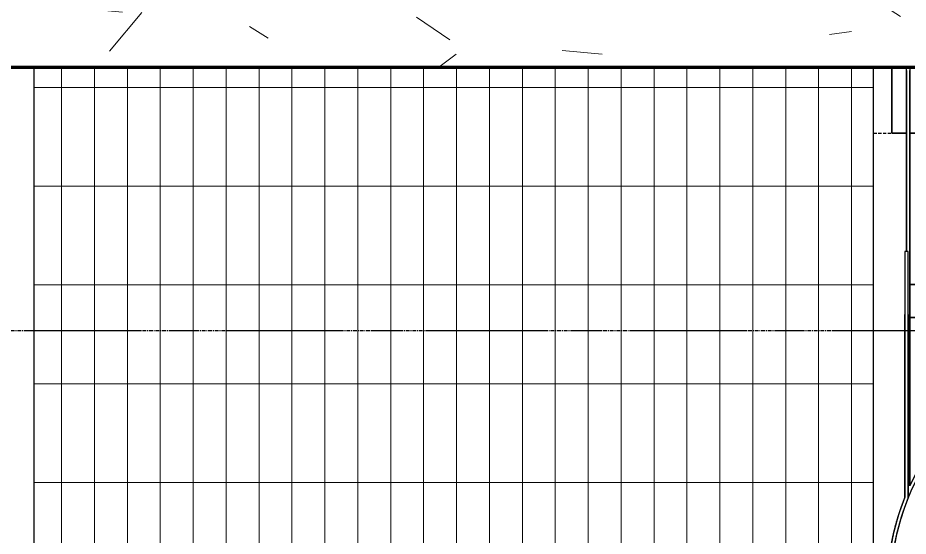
# Model space of a CAD drawing. Header units: millimetres. Extents: x -4391136 to -1798569, y -886572 to -291056.
# Drawn here: x -2556304 to -2554951, y -388823 to -388036 of the extents above; entities that cross this region are included whole.
import ezdxf
from ezdxf.enums import TextEntityAlignment as Align

# ---------------------------------------------------------------- set-up
doc = ezdxf.new("R2010")
doc.units = ezdxf.units.MM
for name, pattern in [('CENTER', [50.800000000000004, 31.75, -6.35, 6.35, -6.35]), ('TA_GL_000.70000', [1.925, 0.7, -0.175, 0.175, -0.175, 0.7]), ('Xref-C-1-PP17-AR-2214-01-B$0$DPA_Grid _ Level 100', [10, 5.5, -1.6, 1.3, -1.6]), ('Xref-C-1-PP17-AR-2214-01-B$0$Hidden', [7.143800000000001, 4.7625, -2.3813])]:
    doc.linetypes.add(name, pattern=pattern)
doc.layers.add('000 - 0_HIDE_OBJ_FRAMING_DEF_DIMS', color=7, linetype='Continuous', plot=False)
for name, color, linetype in [('000 - 0_SYM_DWG_GRID-BUBBLE_MAIN_COLOR_1', 7, 'Continuous'), ('000 - 0_SYM_DWG_GRIDLINE_MAIN_COLOR_251', 7, 'Continuous'), ('000 - GRID', 7, 'CENTER'), ('_PP-Dim', 7, 'Continuous'), ('Xref-C-1-PP17-AR-2214-01-B$0$A-DETL-MBND', 7, 'Xref-C-1-PP17-AR-2214-01-B$0$Hidden'), ('Xref-C-1-PP17-AR-2214-01-B$0$A-FLOR-E', 7, 'Continuous'), ('Xref-C-1-PP17-AR-2214-01-B$0$A-FLOR-PATT', 7, 'Continuous'), ('Xref-C-1-PP17-AR-2214-01-B$0$A-GENM', 7, 'Continuous'), ('Xref-C-1-PP17-AR-2214-01-B$0$A-Wall', 7, 'Continuous'), ('Xref-C-1-PP17-AR-2214-01-B$0$A-WALL-PATT', 7, 'Continuous'), ('Xref-C-1-PP17-AR-2214-01-B$0$S-BEAM', 7, 'Continuous'), ('Xref-C-1-PP17-AR-2214-01-B$0$WALL-E', 7, 'Continuous')]:
    doc.layers.add(name, color=color, linetype=linetype)
doc.styles.add('Arial', font='arial.ttf', dxfattribs={"height": 1500})
doc.styles.add('TA', font='', dxfattribs={"height": 4.5})
doc.styles.get('TA').set_extended_font_data('Cordia New')

# ---------------------------------------------------------------- blocks, each defined once
blk = doc.blocks.new('*U1278')
at = {"layer": '000 - 0_SYM_DWG_GRIDLINE_MAIN_COLOR_251', "color": 7, "linetype": 'ByBlock', "ltscale": 5}
blk.add_line((29.9999999999998, 0), (-560.4999999999969, 6.311186212045594e-14), dxfattribs=at)
at = {"color": 7, "style": 'TA', "flags": 1}
blk.add_attdef('LOCATION', (5.999999999999999, -6.000000000000001), '', height=4.5, rotation=270, dxfattribs=at)
at = {"layer": '000 - 0_SYM_DWG_GRID-BUBBLE_MAIN_COLOR_1', "color": 7, "style": 'Arial'}
blk.add_attdef('GRID-HEAD', text='', height=4.000000000000001, rotation=179.999999999987, dxfattribs=at).set_placement((73.74999998541176, 0), align=Align.MIDDLE_CENTER)
blk = doc.blocks.new('W-1-PP17-ENT2_REV00_20260526-152343_LOPF_MAIN_DIMS')
at = {"layer": '000 - GRID', "color": 7, "linetype": 'TA_GL_000.70000', "xscale": 50.00000000000036, "yscale": 50.00000000000036, "zscale": 50.00000000000036, "rotation": 180}
blk.add_blockref('*U1278', (-26525, -5300.000000001804), dxfattribs=at)
blk = doc.blocks.new('Xref-C-1-PP17-AR-2214-01-B$0$DPA_GM-Cage Ladder_No RC stand - H8700-19601082-ENTRANCE 2 - LOWER ROOF FLOOR PLAN01-flat-1')
at = {"layer": 'Xref-C-1-PP17-AR-2214-01-B$0$A-GENM', "color": 7}
for p, q in [((120, 247.5), (25.00000000046566, 247.5)), ((25.00000000046566, 247.5), (125, 247.5)), ((125, 247.5), (120, 247.5)), ((125, 225), (125, 247.5)), ((125, 247.5), (125, 225)), ((784.5333333332092, 253.3412686392548), (784.6502918563783, 252.0936116109951)), ((784.6502918563783, 252.0936116109951), (784.5333333332092, 253.3412686392548)), ((24.71869435440749, 225), (80, 225)), ((80, 220), (24.71869435440749, 220)), ((80, 225), (30, 225)), ((30, 220), (80, 220)), ((80, 225), (305, 225)), ((305, 225), (80, 225)), ((80, 220), (305, 220)), ((305, 220), (80, 220)), ((125, 197.5), (125, 220)), ((125, 220), (125, 197.5)), ((678.0713207274675, 227.5), (305, 227.5)), ((305, 227.5), (305, 222.5)), ((400.3939201417379, 227.5), (305, 227.5)), ((305, 222.5), (679.0434464099817, 222.5)), ((305, 222.5), (333.416984627489, 222.5)), ((305, 220), (355, 220)), ((405, 220), (305, 220)), ((341.907054296229, 222.5), (359.7362111830153, 222.5)), ((355, 220), (355, 100)), ((355, 100), (355, 220)), ((355, 220), (355, 100)), ((355, 100), (355, 220)), ((355, 220), (355, 100)), ((355, 100), (355, 220)), ((355, 220), (355, 100)), ((355, 100), (355, 220)), ((355, 220), (660.7046767794527, 220)), ((355, 220), (405, 220)), ((355, 220), (355, 100)), ((355, 95), (355, 220)), ((367.918632987421, 222.5), (382.0068731918, 222.5)), ((387.6209181449376, 222.5), (399.1751731927507, 222.5)), ((400.3939201417379, 227.5), (678.0713207274675, 227.5)), ((679.0434464099817, 222.5), (400.3939201417379, 222.5)), ((405, 100), (405, 222.5)), ((404.9999999967404, 219.9999999994179), (404.9999999967404, 222.4999999994179)), ((405, 100), (405, 222.5)), ((405, 100), (405, 220)), ((405, 220), (405, 100)), ((405, 220), (660.7046767794527, 220)), ((660.7046767794527, 220), (405, 220)), ((405, 100), (405, 220)), ((405, 220), (405, 100)), ((405, 220), (660.7046767794527, 220)), ((660.7046767794527, 220), (405, 220)), ((405, 100), (405, 220)), ((405, 220), (405, 100)), ((405, 220), (660.7046767794527, 220)), ((660.7046767794527, 220), (405, 220)), ((405, 220), (405, 100)), ((660.7046767794527, 220), (405, 220)), ((405, 220), (405, 95)), ((125, 197.5), (25.00000000046566, 197.5)), ((25.00000000046566, 197.5), (120, 197.5)), ((120, 197.5), (125, 197.5)), ((130, 147.5), (125, 147.5)), ((125, 147.5), (130, 147.5)), ((125, 95), (125, 147.5)), ((125, 95), (125, 147.5)), ((130, 147.5), (125, 147.5)), ((125, 147.5), (130, 147.5)), ((125, 95), (125, 147.5)), ((125, 95), (125, 147.5)), ((130, 147.5), (130, 100)), ((130, 100), (130, 147.5)), ((130, 147.5), (130, 100)), ((130, 100), (130, 147.5)), ((125, -345), (125, 95)), ((280, 95), (125, 95)), ((125, 95), (355, 95)), ((355, 95), (125, 95)), ((125, 95), (355, 95)), ((355, 95), (125, 95)), ((125, -345), (125, 95)), ((125, 95), (300, 95)), ((300, 95), (125, 95)), ((125, 95), (125, -345)), ((130, 100), (355, 100)), ((355, 100), (130, 100)), ((130, 100), (355, 100)), ((355, 100), (130, 100)), ((280, -345), (280, 95)), ((300, 95), (300, -345)), ((300, -345), (300, 95)), ((355, 100), (355, 95)), ((355, 100), (355, 95)), ((355, 95), (355, 100)), ((355, 100), (355, 95)), ((355, 95), (355, 100)), ((355, 95), (355, 100)), ((355, 100), (355, 95)), ((355, 95), (405, 95)), ((405, 95), (355, 95)), ((405, 95), (355, 95)), ((355, 95), (405, 95)), ((362.4999999967404, 94.99999999941792), (362.4999999967404, -345.0000000005821)), ((362.4999999967404, 94.99999999941792), (362.4999999967404, -345.0000000005821)), ((362.4999999967404, 94.99999999941792), (362.4999999967404, -345.0000000005821)), ((362.4999999967404, 94.99999999941792), (362.4999999967404, -345.0000000005821)), ((362.4999999967404, 94.99999999941792), (362.4999999967404, -345.0000000005821)), ((362.4999999967404, 94.99999999941792), (362.4999999967404, -345.0000000005821)), ((362.4999999967404, 94.99999999941792), (362.4999999967404, -345.0000000005821)), ((362.4999999967404, 94.99999999941792), (362.4999999967404, -345.0000000005821)), ((362.4999999967404, 94.99999999941792), (362.4999999967404, -345.0000000005821)), ((362.4999999967404, 94.99999999941792), (362.4999999967404, -345.0000000005821)), ((362.4999999967404, 94.99999999941792), (362.4999999967404, -345.0000000005821)), ((362.4999999967404, 94.99999999941792), (362.4999999967404, -345.0000000005821)), ((362.4999999967404, 94.99999999941792), (362.4999999967404, -345.0000000005821)), ((362.4999999967404, 94.99999999941792), (362.4999999967404, -345.0000000005821)), ((362.4999999967404, 94.99999999941792), (362.4999999967404, -345.0000000005821)), ((362.4999999967404, 94.99999999941792), (362.4999999967404, -345.0000000005821)), ((362.4999999967404, 94.99999999941792), (362.4999999967404, -345.0000000005821)), ((362.4999999967404, 94.99999999941792), (362.4999999967404, -345.0000000005821)), ((362.4999999967404, 94.99999999941792), (362.4999999967404, -345.0000000005821)), ((362.4999999967404, 94.99999999941792), (362.4999999967404, -345.0000000005821)), ((362.4999999967404, 94.99999999941792), (362.4999999967404, -345.0000000005821)), ((362.4999999967404, 94.99999999941792), (362.4999999967404, -345.0000000005821)), ((362.4999999967404, 94.99999999941792), (362.4999999967404, -345.0000000005821)), ((362.4999999967404, 94.99999999941792), (362.4999999967404, -345.0000000005821)), ((362.4999999967404, 94.99999999941792), (362.4999999967404, -345.0000000005821)), ((362.4999999967404, 94.99999999941792), (362.4999999967404, -345.0000000005821)), ((362.4999999967404, 94.99999999941792), (362.4999999967404, -345.0000000005821)), ((362.4999999967404, 94.99999999941792), (362.4999999967404, -345.0000000005821)), ((362.4999999967404, 94.99999999941792), (362.4999999967404, -345.0000000005821)), ((363.0962980398908, 95), (396.6348173194565, 95)), ((396.6348173194565, 95), (363.0962980398908, 95)), ((363.0962980398908, 95), (396.6348173194565, 95)), ((396.6348173194565, 95), (363.0962980398908, 95)), ((363.0962980398908, 95), (396.6348173194565, 95)), ((396.6348173194565, 95), (363.0962980398908, 95)), ((363.0962980398908, 95), (396.6348173194565, 95)), ((396.6348173194565, 95), (363.0962980398908, 95)), ((363.0962980398908, 95), (396.6348173194565, 95)), ((396.6348173194565, 95), (363.0962980398908, 95)), ((363.0962980398908, 95), (396.6348173194565, 95)), ((396.6348173194565, 95), (363.0962980398908, 95)), ((363.0962980398908, 95), (396.6348173194565, 95)), ((396.6348173194565, 95), (363.0962980398908, 95)), ((363.0962980398908, 95), (396.6348173194565, 95)), ((396.6348173194565, 95), (363.0962980398908, 95)), ((363.0962980398908, 95), (396.6348173194565, 95)), ((396.6348173194565, 95), (363.0962980398908, 95)), ((363.0962980398908, 95), (396.6348173194565, 95)), ((396.6348173194565, 95), (363.0962980398908, 95)), ((363.0962980398908, 95), (396.6348173194565, 95)), ((396.6348173194565, 95), (363.0962980398908, 95)), ((363.0962980398908, 95), (396.6348173194565, 95)), ((396.6348173194565, 95), (363.0962980398908, 95)), ((363.0962980398908, 95), (396.6348173194565, 95)), ((396.6348173194565, 95), (363.0962980398908, 95)), ((363.0962980398908, 95), (396.6348173194565, 95)), ((396.6348173194565, 95), (363.0962980398908, 95)), ((363.0962980398908, 95), (396.6348173194565, 95)), ((396.6348173194565, 95), (363.0962980398908, 95)), ((363.0962980398908, 95), (396.6348173194565, 95)), ((396.6348173194565, 95), (363.0962980398908, 95)), ((363.0962980398908, 95), (396.6348173194565, 95)), ((396.6348173194565, 95), (363.0962980398908, 95)), ((363.0962980398908, 95), (396.6348173194565, 95)), ((396.6348173194565, 95), (363.0962980398908, 95)), ((363.0962980398908, 95), (396.6348173194565, 95)), ((396.6348173194565, 95), (363.0962980398908, 95)), ((363.0962980398908, 95), (396.6348173194565, 95)), ((396.6348173194565, 95), (363.0962980398908, 95)), ((363.0962980398908, 95), (396.6348173194565, 95)), ((396.6348173194565, 95), (363.0962980398908, 95)), ((363.0962980398908, 95), (396.6348173194565, 95)), ((396.6348173194565, 95), (363.0962980398908, 95)), ((363.0962980398908, 95), (396.6348173194565, 95)), ((396.6348173194565, 95), (363.0962980398908, 95)), ((363.0962980398908, 95), (396.6348173194565, 95)), ((396.6348173194565, 95), (363.0962980398908, 95)), ((363.0962980398908, 95), (396.6348173194565, 95)), ((396.6348173194565, 95), (363.0962980398908, 95)), ((363.0962980398908, 95), (396.6348173194565, 95)), ((396.6348173194565, 95), (363.0962980398908, 95)), ((363.0962980398908, 95), (396.6348173194565, 95)), ((396.6348173194565, 95), (363.0962980398908, 95)), ((363.0962980398908, 95), (396.6348173194565, 95)), ((396.6348173194565, 95), (363.0962980398908, 95)), ((363.0962980398908, 95), (396.6348173194565, 95)), ((396.6348173194565, 95), (363.0962980398908, 95)), ((397.4999999967404, -345.0000000005821), (397.4999999967404, 94.99999999941792)), ((397.4999999967404, -345.0000000005821), (397.4999999967404, 94.99999999941792)), ((397.4999999967404, -345.0000000005821), (397.4999999967404, 94.99999999941792)), ((397.4999999967404, -345.0000000005821), (397.4999999967404, 94.99999999941792)), ((397.4999999967404, -345.0000000005821), (397.4999999967404, 94.99999999941792)), ((397.4999999967404, -345.0000000005821), (397.4999999967404, 94.99999999941792)), ((397.4999999967404, -345.0000000005821), (397.4999999967404, 94.99999999941792)), ((397.4999999967404, -345.0000000005821), (397.4999999967404, 94.99999999941792)), ((397.4999999967404, -345.0000000005821), (397.4999999967404, 94.99999999941792)), ((397.4999999967404, -345.0000000005821), (397.4999999967404, 94.99999999941792)), ((397.4999999967404, -345.0000000005821), (397.4999999967404, 94.99999999941792)), ((397.4999999967404, -345.0000000005821), (397.4999999967404, 94.99999999941792)), ((397.4999999967404, -345.0000000005821), (397.4999999967404, 94.99999999941792)), ((397.4999999967404, -345.0000000005821), (397.4999999967404, 94.99999999941792)), ((397.4999999967404, -345.0000000005821), (397.4999999967404, 94.99999999941792)), ((397.4999999967404, -345.0000000005821), (397.4999999967404, 94.99999999941792)), ((397.4999999967404, -345.0000000005821), (397.4999999967404, 94.99999999941792)), ((397.4999999967404, -345.0000000005821), (397.4999999967404, 94.99999999941792)), ((397.4999999967404, -345.0000000005821), (397.4999999967404, 94.99999999941792)), ((397.4999999967404, -345.0000000005821), (397.4999999967404, 94.99999999941792)), ((397.4999999967404, -345.0000000005821), (397.4999999967404, 94.99999999941792)), ((397.4999999967404, -345.0000000005821), (397.4999999967404, 94.99999999941792)), ((397.4999999967404, -345.0000000005821), (397.4999999967404, 94.99999999941792)), ((397.4999999967404, -345.0000000005821), (397.4999999967404, 94.99999999941792)), ((397.4999999967404, -345.0000000005821), (397.4999999967404, 94.99999999941792)), ((397.4999999967404, -345.0000000005821), (397.4999999967404, 94.99999999941792)), ((397.4999999967404, -345.0000000005821), (397.4999999967404, 94.99999999941792)), ((397.4999999967404, -345.0000000005821), (397.4999999967404, 94.99999999941792)), ((397.4999999967404, -345.0000000005821), (397.4999999967404, 94.99999999941792)), ((517.5103307547979, 105), (405, 105)), ((405, 105), (517.5103307547979, 105)), ((517.5103307547979, 105), (405, 105)), ((405, 105), (517.5103307547979, 105)), ((517.5103307547979, 105), (405, 105)), ((405, 105), (517.5103307547979, 105)), ((517.5103307547979, 105), (405, 105)), ((405, 105), (517.5103307547979, 105)), ((405, 104.4464200589573), (405, 100)), ((405, 100), (405, 104.4464200589573)), ((405, 104.4464200589573), (405, 100)), ((405, 100), (405, 104.4464200589573)), ((405, 104.4464200589573), (405, 100)), ((405, 100), (405, 104.4464200589573)), ((405, 104.4464200589573), (405, 100)), ((405, 100), (405, 104.4464200589573)), ((405, 100), (520, 100)), ((520, 100), (405, 100)), ((405, 100), (520, 100)), ((520, 100), (405, 100)), ((405, 100), (520, 100)), ((520, 100), (405, 100)), ((405, 100), (520, 100)), ((520, 100), (405, 100)), ((405, 95), (405, 100)), ((405, 100), (405, 95)), ((405, 95), (405, 100)), ((1198.34126863908, -89.53333333332557), (1196.854708458297, -89.67268724145833)), ((1196.854708458297, -89.67268724145833), (1198.34126863908, -89.53333333332557)), ((1196.854708458297, -160.3273127584253), (1198.34126863908, -160.4666666666162)), ((1198.34126863908, -160.4666666666162), (1196.854708458297, -160.3273127584253)), ((280, -345), (125, -345)), ((355, -345), (125, -345)), ((125, -397.5), (125, -345)), ((125, -345), (355, -345)), ((125, -397.5), (125, -345)), ((355, -345), (125, -345)), ((125, -397.5), (125, -345)), ((125, -345), (355, -345)), ((125, -397.5), (125, -345)), ((300, -345), (125, -345)), ((125, -345), (300, -345)), ((355, -350), (130, -350)), ((130, -350), (130, -397.5)), ((130, -350), (355, -350)), ((130, -397.5), (130, -350)), ((355, -350), (130, -350)), ((130, -350), (130, -397.5)), ((130, -350), (355, -350)), ((130, -397.5), (130, -350)), ((405, -345), (355, -345)), ((355, -470), (355, -345)), ((355, -345), (355, -350)), ((355, -345), (405, -345)), ((355, -350), (355, -345)), ((355, -345), (355, -350)), ((355, -350), (355, -345)), ((355, -345), (355, -350)), ((355, -350), (355, -345)), ((355, -345), (405, -345)), ((405, -345), (355, -345)), ((355, -345), (355, -350)), ((355, -350), (355, -470)), ((355, -470), (355, -350)), ((355, -350), (355, -470)), ((355, -470), (355, -350)), ((355, -350), (355, -470)), ((355, -470), (355, -350)), ((355, -350), (355, -470)), ((355, -470), (355, -350)), ((355, -350), (355, -470)), ((363.0962980398908, -345), (367.1334999296814, -345)), ((367.1334999296814, -345), (363.0962980398908, -345)), ((363.0962980398908, -345), (367.1334999296814, -345)), ((367.1334999296814, -345), (363.0962980398908, -345)), ((363.0962980398908, -345), (367.1334999296814, -345)), ((367.1334999296814, -345), (363.0962980398908, -345)), ((363.0962980398908, -345), (367.1334999296814, -345)), ((367.1334999296814, -345), (363.0962980398908, -345)), ((363.0962980398908, -345), (367.1334999296814, -345)), ((367.1334999296814, -345), (363.0962980398908, -345)), ((363.0962980398908, -345), (367.1334999296814, -345)), ((367.1334999296814, -345), (363.0962980398908, -345)), ((363.0962980398908, -345), (367.1334999296814, -345)), ((367.1334999296814, -345), (363.0962980398908, -345)), ((363.0962980398908, -345), (367.1334999296814, -345)), ((367.1334999296814, -345), (363.0962980398908, -345)), ((363.0962980398908, -345), (367.1334999296814, -345)), ((367.1334999296814, -345), (363.0962980398908, -345)), ((363.0962980398908, -345), (367.1334999296814, -345)), ((367.1334999296814, -345), (363.0962980398908, -345)), ((363.0962980398908, -345), (367.1334999296814, -345)), ((367.1334999296814, -345), (363.0962980398908, -345)), ((363.0962980398908, -345), (367.1334999296814, -345)), ((367.1334999296814, -345), (363.0962980398908, -345)), ((363.0962980398908, -345), (367.1334999296814, -345)), ((367.1334999296814, -345), (363.0962980398908, -345)), ((363.0962980398908, -345), (367.1334999296814, -345)), ((367.1334999296814, -345), (363.0962980398908, -345)), ((363.0962980398908, -345), (367.1334999296814, -345)), ((367.1334999296814, -345), (363.0962980398908, -345)), ((363.0962980398908, -345), (367.1334999296814, -345)), ((367.1334999296814, -345), (363.0962980398908, -345)), ((363.0962980398908, -345), (367.1334999296814, -345)), ((367.1334999296814, -345), (363.0962980398908, -345)), ((363.0962980398908, -345), (367.1334999296814, -345)), ((367.1334999296814, -345), (363.0962980398908, -345)), ((363.0962980398908, -345), (367.1334999296814, -345)), ((367.1334999296814, -345), (363.0962980398908, -345)), ((363.0962980398908, -345), (367.1334999296814, -345)), ((367.1334999296814, -345), (363.0962980398908, -345)), ((363.0962980398908, -345), (367.1334999296814, -345)), ((367.1334999296814, -345), (363.0962980398908, -345)), ((363.0962980398908, -345), (367.1334999296814, -345)), ((367.1334999296814, -345), (363.0962980398908, -345)), ((363.0962980398908, -345), (367.1334999296814, -345)), ((367.1334999296814, -345), (363.0962980398908, -345)), ((363.0962980398908, -345), (367.1334999296814, -345)), ((367.1334999296814, -345), (363.0962980398908, -345)), ((363.0962980398908, -345), (367.1334999296814, -345)), ((367.1334999296814, -345), (363.0962980398908, -345)), ((363.0962980398908, -345), (367.1334999296814, -345)), ((367.1334999296814, -345), (363.0962980398908, -345)), ((363.0962980398908, -345), (367.1334999296814, -345)), ((367.1334999296814, -345), (363.0962980398908, -345)), ((363.0962980398908, -345), (367.1334999296814, -345)), ((367.1334999296814, -345), (363.0962980398908, -345)), ((363.0962980398908, -345), (367.1334999296814, -345)), ((367.1334999296814, -345), (363.0962980398908, -345)), ((367.6256313291378, -345), (396.6348173194565, -345)), ((396.6348173194565, -345), (367.6256313291378, -345)), ((367.6256313291378, -345), (396.6348173194565, -345)), ((396.6348173194565, -345), (367.6256313291378, -345)), ((367.6256313291378, -345), (396.6348173194565, -345)), ((396.6348173194565, -345), (367.6256313291378, -345)), ((367.6256313291378, -345), (396.6348173194565, -345)), ((396.6348173194565, -345), (367.6256313291378, -345)), ((367.6256313291378, -345), (396.6348173194565, -345)), ((396.6348173194565, -345), (367.6256313291378, -345)), ((367.6256313291378, -345), (396.6348173194565, -345)), ((396.6348173194565, -345), (367.6256313291378, -345)), ((367.6256313291378, -345), (396.6348173194565, -345)), ((396.6348173194565, -345), (367.6256313291378, -345)), ((367.6256313291378, -345), (396.6348173194565, -345)), ((396.6348173194565, -345), (367.6256313291378, -345)), ((367.6256313291378, -345), (396.6348173194565, -345)), ((396.6348173194565, -345), (367.6256313291378, -345)), ((367.6256313291378, -345), (396.6348173194565, -345)), ((396.6348173194565, -345), (367.6256313291378, -345)), ((367.6256313291378, -345), (396.6348173194565, -345)), ((396.6348173194565, -345), (367.6256313291378, -345)), ((367.6256313291378, -345), (396.6348173194565, -345)), ((396.6348173194565, -345), (367.6256313291378, -345)), ((367.6256313291378, -345), (396.6348173194565, -345)), ((396.6348173194565, -345), (367.6256313291378, -345)), ((367.6256313291378, -345), (396.6348173194565, -345)), ((396.6348173194565, -345), (367.6256313291378, -345)), ((367.6256313291378, -345), (396.6348173194565, -345)), ((396.6348173194565, -345), (367.6256313291378, -345)), ((367.6256313291378, -345), (396.6348173194565, -345)), ((396.6348173194565, -345), (367.6256313291378, -345)), ((367.6256313291378, -345), (396.6348173194565, -345)), ((396.6348173194565, -345), (367.6256313291378, -345)), ((367.6256313291378, -345), (396.6348173194565, -345)), ((396.6348173194565, -345), (367.6256313291378, -345)), ((367.6256313291378, -345), (396.6348173194565, -345)), ((396.6348173194565, -345), (367.6256313291378, -345)), ((367.6256313291378, -345), (396.6348173194565, -345)), ((396.6348173194565, -345), (367.6256313291378, -345)), ((367.6256313291378, -345), (396.6348173194565, -345)), ((396.6348173194565, -345), (367.6256313291378, -345)), ((367.6256313291378, -345), (396.6348173194565, -345)), ((396.6348173194565, -345), (367.6256313291378, -345)), ((367.6256313291378, -345), (396.6348173194565, -345)), ((396.6348173194565, -345), (367.6256313291378, -345)), ((367.6256313291378, -345), (396.6348173194565, -345)), ((396.6348173194565, -345), (367.6256313291378, -345)), ((367.6256313291378, -345), (396.6348173194565, -345)), ((396.6348173194565, -345), (367.6256313291378, -345)), ((367.6256313291378, -345), (396.6348173194565, -345)), ((396.6348173194565, -345), (367.6256313291378, -345)), ((367.6256313291378, -345), (396.6348173194565, -345)), ((396.6348173194565, -345), (367.6256313291378, -345)), ((367.6256313291378, -345), (396.6348173194565, -345)), ((396.6348173194565, -345), (367.6256313291378, -345)), ((367.6256313291378, -345), (396.6348173194565, -345)), ((396.6348173194565, -345), (367.6256313291378, -345)), ((405, -345), (405, -470)), ((405, -350), (405, -345)), ((405, -345), (405, -350)), ((405, -350), (405, -345)), ((405, -470), (405, -350)), ((405, -350), (405, -470)), ((520, -350), (405, -350)), ((405, -350), (405, -354.1689009916154)), ((405, -354.1689009916154), (405, -350)), ((405, -350), (520, -350)), ((405, -470), (405, -350)), ((405, -350), (405, -470)), ((520, -350), (405, -350)), ((405, -350), (405, -354.1689009916154)), ((405, -354.1689009916154), (405, -350)), ((405, -350), (520, -350)), ((405, -470), (405, -350)), ((405, -350), (405, -470)), ((520, -350), (405, -350)), ((405, -350), (405, -354.1689009916154)), ((405, -354.1689009916154), (405, -350)), ((405, -350), (520, -350)), ((405, -472.5), (405, -350)), ((405, -350), (405, -470)), ((520, -350), (405, -350)), ((405, -350), (405, -354.1689009916154)), ((405, -354.1689009916154), (405, -350)), ((405, -350), (520, -350)), ((405, -472.5), (405, -350)), ((405, -355), (517.5103307547979, -355)), ((517.5103307547979, -355), (405, -355)), ((405, -355), (517.5103307547979, -355)), ((517.5103307547979, -355), (405, -355)), ((405, -355), (517.5103307547979, -355)), ((517.5103307547979, -355), (405, -355)), ((405, -355), (517.5103307547979, -355)), ((517.5103307547979, -355), (405, -355)), ((130, -397.5), (125, -397.5)), ((125, -397.5), (130, -397.5)), ((130, -397.5), (125, -397.5)), ((125, -397.5), (130, -397.5)), ((120, -447.5), (25.00000000046566, -447.5)), ((25.00000000046566, -447.5), (125, -447.5)), ((125, -447.5), (120, -447.5)), ((125, -470), (125, -447.5)), ((125, -447.5), (125, -470)), ((24.71869435440749, -470), (80, -470)), ((80, -470), (30, -470)), ((305, -470), (80, -470)), ((80, -470), (305, -470)), ((355, -470), (305, -470)), ((305, -470), (405, -470)), ((679.0434464099817, -472.5), (305, -472.5)), ((305, -472.5), (305, -477.5)), ((333.416984627489, -472.5), (305, -472.5)), ((359.7362111830153, -472.5), (341.907054296229, -472.5)), ((660.7046767794527, -470), (355, -470)), ((405, -470), (355, -470)), ((382.0068731918, -472.5), (367.918632987421, -472.5)), ((399.1751731927507, -472.5), (387.6209181449376, -472.5)), ((400.3939201417379, -472.5), (679.0434464099817, -472.5)), ((660.7046767794527, -470), (405, -470)), ((405, -470), (660.7046767794527, -470)), ((660.7046767794527, -470), (405, -470)), ((405, -470), (660.7046767794527, -470)), ((660.7046767794527, -470), (405, -470)), ((405, -470), (660.7046767794527, -470)), ((405, -470), (660.7046767794527, -470)), ((404.9999999967404, -472.5000000005821), (404.9999999967404, -470.0000000005821)), ((80, -475), (24.71869435440749, -475)), ((30, -475), (80, -475)), ((305, -475), (80, -475)), ((80, -475), (305, -475)), ((125, -497.5), (125, -475)), ((125, -475), (125, -497.5)), ((305, -477.5), (678.0713207274675, -477.5)), ((305, -477.5), (400.3939201417379, -477.5)), ((678.0713207274675, -477.5), (400.3939201417379, -477.5)), ((125, -497.5), (25.00000000046566, -497.5)), ((25.00000000046566, -497.5), (120, -497.5)), ((120, -497.5), (125, -497.5)), ((784.6502918563783, -502.0936116109369), (784.5333333332092, -503.3412686391966)), ((784.5333333332092, -503.3412686391966), (784.6502918563783, -502.0936116109369))]:
    blk.add_line(p, q, dxfattribs=at)
for centre, radius, start, end in [((820, -125), 380.0000000000003, 248.0685806827577, 111.9314193172423), ((820, -125), 380.0000000000003, 0.02103232404958948, 111.9314193172423), ((820, -125), 375.0000000000003, 247.9210312052437, 112.0789687947563), ((820, -125), 375.0000000000001, 0.02131305218191263, 112.0789687947563), ((820, -125), 379.9999999999999, 102.2050627559271, 107.0731241766243), ((820, -125), 380.0000000000003, 102.2050627559271, 107.0731241766243), ((820, -125), 380, 102.2050627559271, 107.0731241766243), ((820, -125), 380.0000000000003, 102.2050627559271, 107.0731241766243), ((820, -125), 379.9999999999999, 102.2050627559271, 107.0731241766243), ((820, -125), 380.0000000000003, 102.2050627559271, 107.0731241766243), ((820, -125), 379.9999999999999, 102.2050627559271, 107.0731241766243), ((820, -125), 380.0000000000003, 102.2050627559271, 107.0731241766243), ((820, -125), 375.0000000000002, 96.69158194745178, 102.0623111951524), ((820, -125), 375, 96.69158194745178, 102.0623111951524), ((820, -125), 375.0000000000003, 96.69158194745178, 102.0623111951524), ((820, -125), 375, 96.69158194745178, 102.0623111951524), ((820, -125), 375.0000000000003, 96.69158194745178, 102.0623111951524), ((820, -125), 375, 96.69158194745178, 102.0623111951524), ((820, -125), 375.0000000000003, 96.69158194745178, 102.0623111951524), ((820, -125), 375, 96.69158194745178, 102.0623111951524), ((820, -125), 380.0000000000002, 91.98451101440389, 96.8268939508944), ((820, -125), 380.0000000000002, 91.98451101440389, 96.8268939508944), ((820, -125), 380.0000000000001, 95.36016817981313, 96.8268939508944), ((820, -125), 380.0000000000002, 95.36016817981313, 96.8268939508944), ((820, -125), 380.0000000000001, 95.36016817981313, 96.8268939508944), ((820, -125), 380.0000000000002, 95.36016817981313, 96.8268939508944), ((820, -125), 379.9999999999999, 95.36016817981313, 96.8268939508944), ((820, -125), 380.0000000000002, 95.36016817981313, 96.8268939508944), ((820, -124.9999999999418), 380.0000000000001, 93.11852086635277, 95.35540060921474), ((820, -124.9999999999418), 380.0000000000002, 93.11852086635277, 95.35540060921474), ((820, -125), 380.0000000000001, 91.98451101440389, 93.12195460506179), ((820, -125), 380.0000000000001, 91.98451101440389, 93.12195460506179), ((820, -125), 380.0000000000002, 91.98451101440389, 93.12195460506179), ((820, -125), 380.0000000000001, 91.98451101440389, 93.12195460506179), ((820, -125), 380.0000000000002, 91.98451101440389, 93.12195460506179), ((820, -125), 380.0000000000002, 91.98451101440389, 93.12195460506179), ((820, -124.9999999999418), 375.0000000000001, 91.43164512156915, 92.45427247845149), ((820, -124.9999999999418), 375.0000000000001, 91.43164512156915, 92.45427247845149), ((820, -125), 375.0000000000002, 86.45364982955508, 91.85607500530926), ((820, -125), 375.0000000000002, 86.45364982955508, 91.85607500530926), ((820, -125), 375.0000000000001, 86.45364982955508, 91.42834775468145), ((820, -125), 375.0000000000001, 86.45364982955508, 91.42834775468145), ((820, -125), 375.0000000000002, 86.45364982955508, 91.42834775468145), ((820, -125), 375.0000000000002, 86.45364982955508, 91.42834775468145), ((820, -125), 375.0000000000001, 86.45364982955508, 91.42834775468145), ((820, -125), 375.0000000000001, 86.45364982955508, 91.42834775468145), ((820, -124.9999999999418), 380.0000000000001, 84.64459939078527, 91.09946993205189), ((820, -124.9999999999418), 380.0000000000001, 84.64459939078527, 91.09946993205189), ((820, -125), 380.0000000000002, 81.76396954026531, 86.57463597623178), ((820, -125), 380.0000000000001, 81.76396954026531, 86.57463597623178), ((820, -125), 380.0000000000002, 81.76396954026531, 84.64978378124182), ((820, -125), 380, 81.76396954026531, 84.64978378124182), ((820, -125), 380.0000000000002, 81.76396954026531, 84.64978378124182), ((820, -125), 380.0000000000001, 81.76396954026531, 84.64978378124182), ((820, -125), 380.0000000000002, 81.76396954026531, 84.64978378124182), ((820, -125), 380.0000000000001, 81.76396954026531, 84.64978378124182), ((820, -125), 375, 76.20729138988862, 81.6498399243073), ((820, -125), 375.0000000000002, 76.20729138988862, 81.6498399243073), ((820, -125), 375.0000000000001, 76.20729138988862, 81.6498399243073), ((820, -125), 375.0000000000002, 76.20729138988862, 81.6498399243073), ((820, -125), 375, 76.20729138988862, 81.6498399243073), ((820, -125), 375.0000000000002, 76.20729138988862, 81.6498399243073), ((820, -125), 375.0000000000001, 76.20729138988862, 81.6498399243073), ((820, -125), 375.0000000000002, 76.20729138988862, 81.6498399243073), ((820, -125), 380.0000000000003, 71.54343827964442, 76.31393949156411), ((820, -125), 380, 71.54343827964442, 76.31393949156411), ((820, -125), 380.0000000000003, 71.54343827964442, 76.31393949156411), ((820, -125), 379.9999999999999, 71.54343827964442, 76.31393949156411), ((820, -125), 380.0000000000003, 71.54343827964442, 76.31393949156411), ((820, -125), 380, 71.54343827964442, 76.31393949156411), ((820, -125), 380.0000000000003, 71.54343827964442, 76.31393949156411), ((820, -125), 379.9999999999999, 71.54343827964442, 76.31393949156411), ((820, -125), 375.0000000000004, 106.9234952935674, 143.1301023434838), ((820, -125), 374.9999999999999, 106.9234952935674, 143.1301023434838), ((820, -125), 375.0000000000004, 106.9234952935674, 143.1301023434838), ((820, -125), 374.9999999999999, 106.9234952935674, 143.1301023434838), ((820, -125), 375.0000000000004, 106.9234952935674, 143.1301023434838), ((820, -125), 374.9999999999999, 106.9234952935674, 143.1301023434838), ((820, -125), 375.0000000000004, 106.9234952935674, 143.1301023434838), ((820, -125), 374.9999999999999, 106.9234952935674, 143.1301023434838), ((820, -125), 374.9999999999999, 65.94861759170742, 71.44360598691709), ((820, -125), 375.0000000000003, 65.94861759170742, 71.44360598691709), ((820, -125), 374.9999999999998, 65.94861759170742, 71.44360598691709), ((820, -125), 375.0000000000003, 65.94861759170742, 71.44360598691709), ((820, -125), 374.9999999999998, 65.94861759170742, 71.44360598691709), ((820, -125), 375.0000000000003, 65.94861759170742, 71.44360598691709), ((820, -125), 374.9999999999999, 65.94861759170742, 71.44360598691709), ((820, -125), 375.0000000000003, 65.94861759170742, 71.44360598691709), ((820, -125), 379.9999999999998, 114.7839780623243, 142.7522190946124), ((820, -125), 380.0000000000005, 114.7839780623243, 142.7522190946124), ((820, -125), 379.9999999999998, 114.7839780623243, 142.7522190946124), ((820, -125), 380.0000000000005, 114.7839780623243, 142.7522190946124), ((820, -125), 379.9999999999998, 114.7839780623243, 142.7522190946124), ((820, -125), 380.0000000000005, 114.7839780623243, 142.7522190946124), ((820, -125), 379.9999999999998, 114.7839780623243, 142.7522190946124), ((820, -125), 380.0000000000005, 114.7839780623243, 142.7522190946124), ((820, -125), 380.0000000000004, 61.32291712189586, 66.04090998176507), ((820, -125), 379.9999999999999, 61.32291712189586, 66.04090998176507), ((820, -125), 380.0000000000004, 61.32291712189586, 66.04090998176507), ((820, -125), 379.9999999999999, 61.32291712189586, 66.04090998176507), ((820, -125), 380.0000000000004, 61.32291712189586, 66.04091001020953), ((820, -125), 379.9999999999999, 61.32291712189586, 66.04091001020953), ((820, -125), 380.0000000000003, 61.32291712189586, 66.04090998176507), ((820, -125), 379.9999999999998, 61.32291712189586, 66.04090998176507), ((820, -125), 374.9999999999998, 55.67091098655195, 61.23737315343332), ((820, -125), 375.0000000000005, 55.67091098655195, 61.23737315343332), ((820, -125), 374.9999999999998, 55.67091098655195, 61.23737315343332), ((820, -125), 375.0000000000003, 55.67091098655195, 61.23737315343332), ((820, -125), 374.9999999999998, 55.67091098655195, 61.23737315343332), ((820, -125), 375.0000000000003, 55.67091098655195, 61.23737315343332), ((820, -125), 374.9999999999999, 55.67091098655195, 61.23737315343332), ((820, -125), 375.0000000000004, 55.67091098655195, 61.23737315343332), ((820, -125), 380.0000000000004, 51.32706462649349, 55.74882073252002), ((820, -125), 379.9999999999998, 51.32706462649349, 55.74882073252002), ((820, -125), 380.0000000000004, 51.32706462649349, 55.74882073252002), ((820, -125), 379.9999999999998, 51.32706462649349, 55.74882073252002), ((820, -125), 380.0000000000004, 51.32706462649349, 55.74882073252002), ((820, -125), 379.9999999999998, 51.32706462649349, 55.74882073252002), ((820, -125), 380.0000000000004, 51.32706462649349, 55.74882073252002), ((820, -125), 379.9999999999998, 51.32706462649349, 55.74882073252002), ((820, -125), 374.9999999999998, 45.36148304340537, 51.03114148851928), ((820, -125), 375.0000000000004, 45.36148304340537, 51.03114148851928), ((820, -125), 374.9999999999998, 45.36148304340537, 51.03114148851928), ((820, -125), 375.0000000000003, 45.36148304340537, 51.03114148851928), ((820, -125), 374.9999999999998, 45.36148304340537, 51.03114148851928), ((820, -125), 375.0000000000003, 45.36148304340537, 51.03114148851928), ((820, -125), 374.9999999999998, 45.36148304340537, 51.03114148851928), ((820, -125), 375.0000000000003, 45.36148304340537, 51.03114148851928), ((820, -125), 380.0000000000005, 41.06165168329775, 45.42496543449718), ((820, -125), 379.9999999999997, 41.06165168329775, 45.42496543449718), ((820, -125), 380.0000000000005, 41.06165168329775, 45.42496543449718), ((820, -125), 379.9999999999998, 41.06165168329775, 45.42496543449718), ((820, -125), 380.0000000000005, 41.06165168329775, 45.42496543449718), ((820, -125), 379.9999999999998, 41.06165168329775, 45.42496543449718), ((820, -125), 380.0000000000005, 41.06165168329775, 45.42496543449718), ((820, -125), 379.9999999999998, 41.06165168329775, 45.42496543449718), ((820, -125), 374.9999999999998, 34.99314409369742, 40.82491091056234), ((820, -125), 375.0000000000005, 34.99314409369742, 40.82491091056234), ((820, -125), 374.9999999999997, 34.99314409369742, 40.82491091056234), ((820, -125), 375.0000000000005, 34.99314409369742, 40.82491091056234), ((820, -125), 374.9999999999997, 34.99314409369742, 40.82491091056234), ((820, -125), 375.0000000000004, 34.99314409369742, 40.82491091056234), ((820, -125), 374.9999999999997, 34.99314409369742, 40.82491091056234), ((820, -125), 375.0000000000005, 34.99314409369742, 40.82491091056234), ((820, -125), 380.0000000000004, 30.79623877741736, 35.04211644448458), ((820, -125), 379.9999999999998, 30.79623877741736, 35.04211644448458), ((820, -125), 380.0000000000004, 30.79623877741736, 35.04211644448458), ((820, -125), 379.9999999999998, 30.79623877741736, 35.04211644448458), ((820, -125), 380.0000000000004, 30.79623877741736, 35.04211644448458), ((820, -125), 379.9999999999998, 30.79623877741736, 35.04211644448458), ((820, -125), 380.0000000000004, 30.79623877741736, 35.04211644448458), ((820, -125), 379.9999999999998, 30.79623877741736, 35.04211644448458), ((820, -125), 374.9999999999998, 20.44715747256991, 30.6573832002955), ((820, -125), 375.0000000000003, 20.44715747256991, 30.6573832002955), ((820, -125), 374.9999999999998, 20.44715747256991, 30.6573832002955), ((820, -125), 375.0000000000003, 20.44715747256991, 30.6573832002955), ((820, -125), 374.9999999999999, 20.44715747256991, 30.6573832002955), ((820, -125), 375.0000000000003, 20.44715747256991, 30.6573832002955), ((820, -125), 374.9999999999998, 20.44715747256991, 30.6573832002955), ((820, -125), 375.0000000000003, 20.44715747256991, 30.6573832002955), ((820, -125), 380.0000000000003, 20.53082584089652, 24.52948165554428), ((820, -125), 379.9999999999999, 20.53082584089652, 24.52948165554428), ((820, -125), 380.0000000000003, 20.53082584089652, 24.52948165554428), ((820, -125), 379.9999999999999, 20.53082584089652, 24.52948165554428), ((820, -125), 380.0000000000003, 20.53082584089652, 24.52948165554428), ((820, -125), 379.9999999999998, 20.53082584089652, 24.52948165554428), ((820, -125), 380.0000000000003, 20.53082584089652, 24.52948165554428), ((820, -125), 379.9999999999999, 20.53082584089652, 24.52948165554428), ((820, -125), 374.9999999999998, 10.22357873550901, 20.37985498672909), ((820, -125), 375.0000000000002, 10.22357873550901, 20.37985498672909), ((820, -125), 374.9999999999998, 10.22357873550901, 20.37985498672909), ((820, -125), 375.0000000000002, 10.22357873550901, 20.37985498672909), ((820, -125), 374.9999999999999, 10.22357873550901, 20.37985498672909), ((820, -125), 375.0000000000002, 10.22357873550901, 20.37985498672909), ((820, -125), 374.9999999999998, 10.22357873550901, 20.37985498672909), ((820, -125), 375.0000000000002, 10.22357873550901, 20.37985498672909), ((820, -125), 380.0000000000002, 10.26541292298453, 13.62748985392432), ((820, -125), 379.9999999999999, 10.26541292298453, 13.62748985392432), ((820, -125), 380.0000000000002, 10.26541292298453, 13.62748985392432), ((820, -125), 379.9999999999999, 10.26541292298453, 13.62748985392432), ((820, -125), 380.0000000000002, 10.26541292298453, 13.62748985392432), ((820, -125), 379.9999999999999, 10.26541292298453, 13.62748985392432), ((820, -125), 380.0000000000002, 10.26541292298453, 13.62748985392432), ((820, -125), 379.9999999999999, 10.26541292298453, 13.62748985392432), ((820, -125), 374.9999999999999, 0.02131381590906693, 10.18936310162296), ((820, -125), 375.0000000000001, 0.02131381590906693, 10.18936310162296), ((820, -125), 374.9999999999999, 0.02131381590906693, 10.18936310162296), ((820, -125), 375.0000000000001, 0.02131381590906693, 10.18936310162296), ((820, -125), 375, 0.02131381590906693, 10.18936310162296), ((820, -125), 375.0000000000001, 0.02131381590906693, 10.18936310162296), ((820, -125), 374.9999999999999, 0.02131381590906693, 10.18936310162296), ((820, -125), 375.0000000000001, 0.02131381590906693, 10.18936310162296), ((820, -124.9999999999418), 380.0000000000001, 0.02095242950817252, 5.355400611601413), ((820, -124.9999999999418), 380.0000000000001, 0.02095242950817252, 5.355400611601413), ((820, -125), 380.0000000000004, 248.0685806827577, 0), ((820, -125), 375.0000000000003, 247.9210312052437, 0), ((820, -125), 375.0000000000005, 349.810636898377, 0), ((820, -125), 375.0000000000001, 349.810636898377, 0), ((820, -125), 375.0000000000005, 349.810636898377, 0), ((820, -125), 375.0000000000001, 349.810636898377, 0), ((820, -125), 375.0000000000005, 349.810636898377, 0), ((820, -125), 374.9999999999999, 349.810636898377, 0), ((820, -125), 375.0000000000005, 349.810636898377, 0), ((820, -125), 375.0000000000001, 349.810636898377, 0), ((820, -124.9999999999418), 380, 354.6445993883986, 0), ((820, -124.9999999999418), 380.0000000000005, 354.6445993883986, 0), ((820, -125), 375.0000000000002, 339.6201450132709, 349.776421264491), ((820, -125), 374.9999999999998, 339.6201450132709, 349.776421264491), ((820, -125), 375.0000000000002, 339.6201450132709, 349.776421264491), ((820, -125), 374.9999999999998, 339.6201450132709, 349.776421264491), ((820, -125), 375.0000000000003, 339.6201450132709, 349.776421264491), ((820, -125), 374.9999999999999, 339.6201450132709, 349.776421264491), ((820, -125), 375.0000000000002, 339.6201450132709, 349.776421264491), ((820, -125), 374.9999999999998, 339.6201450132709, 349.776421264491), ((820, -125), 379.9999999999999, 346.3725101460757, 349.7345870770154), ((820, -125), 380.0000000000003, 346.3725101460757, 349.7345870770154), ((820, -125), 379.9999999999999, 346.3725101460757, 349.7345870770154), ((820, -125), 380.0000000000003, 346.3725101460757, 349.7345870770154), ((820, -125), 379.9999999999999, 346.3725101460757, 349.7345870770154), ((820, -125), 380.0000000000003, 346.3725101460757, 349.7345870770154), ((820, -125), 379.9999999999999, 346.3725101460757, 349.7345870770154), ((820, -125), 380.0000000000003, 346.3725101460757, 349.7345870770154), ((820, -125), 375.0000000000003, 329.3426167997045, 339.5528425274301), ((820, -125), 374.9999999999999, 329.3426167997045, 339.5528425274301), ((820, -125), 375.0000000000003, 329.3426167997045, 339.5528425274301), ((820, -125), 374.9999999999998, 329.3426167997045, 339.5528425274301), ((820, -125), 375.0000000000003, 329.3426167997045, 339.5528425274301), ((820, -125), 374.9999999999998, 329.3426167997045, 339.5528425274301), ((820, -125), 375.0000000000003, 329.3426167997045, 339.5528425274301), ((820, -125), 374.9999999999998, 329.3426167997045, 339.5528425274301), ((820, -125), 379.9999999999998, 335.4705183444557, 339.4691741591035), ((820, -125), 380.0000000000003, 335.4705183444557, 339.4691741591035), ((820, -125), 379.9999999999998, 335.4705183444557, 339.4691741591035), ((820, -125), 380.0000000000003, 335.4705183444557, 339.4691741591035), ((820, -125), 379.9999999999999, 335.4705183444557, 339.4691741591035), ((820, -125), 380.0000000000003, 335.4705183444557, 339.4691741591035), ((820, -125), 379.9999999999998, 335.4705183444557, 339.4691741591035), ((820, -125), 380.0000000000003, 335.4705183444557, 339.4691741591035), ((820, -125), 379.9999999999998, 324.9578835555154, 329.2037612225826), ((820, -125), 380.0000000000003, 324.9578835555154, 329.2037612225826), ((820, -125), 379.9999999999998, 324.9578835555154, 329.2037612225826), ((820, -125), 380.0000000000003, 324.9578835555154, 329.2037612225826), ((820, -125), 379.9999999999998, 324.9578835555154, 329.2037612225826), ((820, -125), 380.0000000000003, 324.9578835555154, 329.2037612225826), ((820, -125), 379.9999999999998, 324.9578835555154, 329.2037612225826), ((820, -125), 380.0000000000003, 324.9578835555154, 329.2037612225826), ((820, -125), 374.9999999999999, 216.8698976565162, 253.0765047064326), ((820, -125), 375.0000000000003, 216.8698976565162, 253.0765047064326), ((820, -125), 375, 216.8698976565162, 253.0765047064326), ((820, -125), 375.0000000000003, 216.8698976565162, 253.0765047064326), ((820, -125), 375.0000000000001, 216.8698976565162, 253.0765047064326), ((820, -125), 375.0000000000004, 216.8698976565162, 253.0765047064326), ((820, -125), 375, 216.8698976565162, 253.0765047064326), ((820, -125), 375.0000000000003, 216.8698976565162, 253.0765047064326), ((820, -125), 375.0000000000004, 319.1750890894377, 325.0068559063026), ((820, -125), 374.9999999999998, 319.1750890894377, 325.0068559063026), ((820, -125), 375.0000000000004, 319.1750890894377, 325.0068559063026), ((820, -125), 374.9999999999997, 319.1750890894377, 325.0068559063026), ((820, -125), 375.0000000000005, 319.1750890894377, 325.0068559063026), ((820, -125), 374.9999999999998, 319.1750890894377, 325.0068559063026), ((820, -125), 375.0000000000004, 319.1750890894377, 325.0068559063026), ((820, -125), 374.9999999999998, 319.1750890894377, 325.0068559063026), ((820, -125), 380.0000000000004, 217.2477809053876, 245.2160219376757), ((820, -125), 379.9999999999998, 217.2477809053876, 245.2160219376757), ((820, -125), 380.0000000000004, 217.2477809053876, 245.2160219376757), ((820, -125), 379.9999999999998, 217.2477809053876, 245.2160219376757), ((820, -125), 380.0000000000004, 217.2477809053876, 245.2160219376757), ((820, -125), 379.9999999999999, 217.2477809053876, 245.2160219376757), ((820, -125), 380.0000000000004, 217.2477809053876, 245.2160219376757), ((820, -125), 379.9999999999998, 217.2477809053876, 245.2160219376757), ((820, -125), 379.9999999999997, 314.5750345655028, 318.9383483167023), ((820, -125), 380.0000000000004, 314.5750345655028, 318.9383483167023), ((820, -125), 379.9999999999997, 314.5750345655028, 318.9383483167023), ((820, -125), 380.0000000000004, 314.5750345655028, 318.9383483167023), ((820, -125), 379.9999999999998, 314.5750345655028, 318.9383483167023), ((820, -125), 380.0000000000004, 314.5750345655028, 318.9383483167023), ((820, -125), 379.9999999999997, 314.5750345655028, 318.9383483167023), ((820, -125), 380.0000000000004, 314.5750345655028, 318.9383483167023), ((820, -125), 375.0000000000004, 308.9688585114807, 314.6385169565946), ((820, -125), 374.9999999999998, 308.9688585114807, 314.6385169565946), ((820, -125), 375.0000000000004, 308.9688585114807, 314.6385169565946), ((820, -125), 374.9999999999997, 308.9688585114807, 314.6385169565946), ((820, -125), 375.0000000000005, 308.9688585114807, 314.6385169565946), ((820, -125), 374.9999999999999, 308.9688585114807, 314.6385169565946), ((820, -125), 375.0000000000004, 308.9688585114807, 314.6385169565946), ((820, -125), 374.9999999999997, 308.9688585114807, 314.6385169565946), ((820, -125), 379.9999999999997, 304.25117926748, 308.6729353735065), ((820, -125), 380.0000000000003, 304.25117926748, 308.6729353735065), ((820, -125), 379.9999999999999, 304.25117926748, 308.6729353735065), ((820, -125), 380.0000000000003, 304.25117926748, 308.6729353735065), ((820, -125), 379.9999999999999, 304.25117926748, 308.6729353735065), ((820, -125), 380.0000000000004, 304.25117926748, 308.6729353735065), ((820, -125), 379.9999999999999, 304.25117926748, 308.6729353735065), ((820, -125), 380.0000000000003, 304.25117926748, 308.6729353735065), ((820, -125), 375.0000000000004, 298.7626268465667, 304.329089013448), ((820, -125), 374.9999999999998, 298.7626268465667, 304.329089013448), ((820, -125), 375.0000000000004, 298.7626268465667, 304.329089013448), ((820, -125), 374.9999999999998, 298.7626268465667, 304.329089013448), ((820, -125), 375.0000000000005, 298.7626268465667, 304.329089013448), ((820, -125), 374.9999999999998, 298.7626268465667, 304.329089013448), ((820, -125), 375.0000000000004, 298.7626268465667, 304.329089013448), ((820, -125), 374.9999999999998, 298.7626268465667, 304.329089013448), ((820, -125), 379.9999999999998, 293.959090018235, 298.6770828781041), ((820, -125), 380.0000000000004, 293.959090018235, 298.6770828781041), ((820, -125), 379.9999999999999, 293.9590899897905, 298.6770828781041), ((820, -125), 380.0000000000003, 293.9590899897905, 298.6770828781041), ((820, -125), 379.9999999999999, 293.959090018235, 298.6770828781041), ((820, -125), 380.0000000000004, 293.959090018235, 298.6770828781041), ((820, -125), 379.9999999999999, 293.959090018235, 298.6770828781041), ((820, -125), 380.0000000000003, 293.959090018235, 298.6770828781041), ((820, -125), 375.0000000000003, 288.5563940130829, 294.0513824082926), ((820, -125), 374.9999999999999, 288.5563940130829, 294.0513824082926), ((820, -125), 375.0000000000003, 288.5563940130829, 294.0513824082926), ((820, -125), 374.9999999999999, 288.5563940130829, 294.0513824082926), ((820, -125), 375.0000000000003, 288.5563940130829, 294.0513824082926), ((820, -125), 374.9999999999999, 288.5563940130829, 294.0513824082926), ((820, -125), 375.0000000000003, 288.5563940130829, 294.0513824082926), ((820, -125), 374.9999999999999, 288.5563940130829, 294.0513824082926), ((820, -125), 379.9999999999999, 283.6860605084359, 288.4565617203556), ((820, -125), 380.0000000000003, 283.6860605084359, 288.4565617203556), ((820, -125), 380, 283.6860605084359, 288.4565617203556), ((820, -125), 380.0000000000002, 283.6860605084359, 288.4565617203556), ((820, -125), 380.0000000000001, 283.6860605084359, 288.4565617203556), ((820, -125), 380.0000000000003, 283.6860605084359, 288.4565617203556), ((820, -125), 380, 283.6860605084359, 288.4565617203556), ((820, -125), 380.0000000000003, 283.6860605084359, 288.4565617203556), ((820, -125), 380.0000000000003, 252.9268758233757, 257.7949372440729), ((820, -125), 379.9999999999999, 252.9268758233757, 257.7949372440729), ((820, -125), 380.0000000000003, 252.9268758233757, 257.7949372440729), ((820, -125), 379.9999999999999, 252.9268758233757, 257.7949372440729), ((820, -125), 380.0000000000003, 252.9268758233757, 257.7949372440729), ((820, -125), 380.0000000000001, 252.9268758233757, 257.7949372440729), ((820, -125), 380.0000000000003, 252.9268758233757, 257.7949372440729), ((820, -125), 380, 252.9268758233757, 257.7949372440729), ((820, -125), 374.9999999999999, 257.9376888048476, 263.3084180525482), ((820, -125), 375.0000000000001, 257.9376888048476, 263.3084180525482), ((820, -125), 374.9999999999999, 257.9376888048476, 263.3084180525482), ((820, -125), 375.0000000000002, 257.9376888048476, 263.3084180525482), ((820, -125), 375.0000000000001, 257.9376888048476, 263.3084180525482), ((820, -125), 375.0000000000002, 257.9376888048476, 263.3084180525482), ((820, -125), 374.9999999999999, 257.9376888048476, 263.3084180525482), ((820, -125), 375.0000000000002, 257.9376888048476, 263.3084180525482), ((820, -124.9999999999418), 375.0000000000001, 267.5457275215485, 268.5683548784309), ((820, -124.9999999999418), 375.0000000000002, 267.5457275215485, 268.5683548784309), ((820, -125), 375.0000000000002, 268.1439249946907, 273.5463501704449), ((820, -125), 375.0000000000001, 268.1439249946907, 273.5463501704449), ((820, -125), 375.0000000000001, 268.5716522453185, 273.5463501704449), ((820, -125), 375.0000000000002, 268.5716522453185, 273.5463501704449), ((820, -125), 375.0000000000001, 268.5716522453185, 273.5463501704449), ((820, -125), 375.0000000000001, 268.5716522453185, 273.5463501704449), ((820, -125), 375.0000000000001, 268.5716522453185, 273.5463501704449), ((820, -125), 375.0000000000001, 268.5716522453185, 273.5463501704449), ((820, -125), 375.0000000000002, 278.3501600756927, 283.7927086101114), ((820, -125), 375, 278.3501600756927, 283.7927086101114), ((820, -125), 375.0000000000002, 278.3501600756927, 283.7927086101114), ((820, -125), 374.9999999999999, 278.3501600756927, 283.7927086101114), ((820, -125), 375.0000000000003, 278.3501600756927, 283.7927086101114), ((820, -125), 375, 278.3501600756927, 283.7927086101114), ((820, -125), 375.0000000000002, 278.3501600756927, 283.7927086101114), ((820, -125), 374.9999999999999, 278.3501600756927, 283.7927086101114), ((820, -125), 380.0000000000002, 263.1731060491056, 264.6398318201869), ((820, -125), 380.0000000000001, 263.1731060491056, 264.6398318201869), ((820, -125), 380.0000000000002, 263.1731060491056, 264.6398318201869), ((820, -125), 380, 263.1731060491056, 264.6398318201869), ((820, -125), 380.0000000000003, 263.1731060491056, 264.6398318201869), ((820, -125), 380.0000000000001, 263.1731060491056, 264.6398318201869), ((820, -125), 380.0000000000002, 263.1731060491056, 268.0154889855961), ((820, -125), 380, 263.1731060491056, 268.0154889855961), ((820, -124.9999999999418), 380.0000000000002, 264.6445993907852, 266.8814791336472), ((820, -124.9999999999418), 380.0000000000001, 264.6445993907852, 266.8814791336472), ((820, -125), 380.0000000000002, 266.8780453949382, 268.0154889855961), ((820, -125), 380.0000000000001, 266.8780453949382, 268.0154889855961), ((820, -125), 380.0000000000001, 266.8780453949382, 268.0154889855961), ((820, -125), 380, 266.8780453949382, 268.0154889855961), ((820, -125), 380.0000000000002, 266.8780453949382, 268.0154889855961), ((820, -125), 380.0000000000001, 266.8780453949382, 268.0154889855961), ((820, -124.9999999999418), 380.0000000000001, 268.9005300679481, 275.3554006092148), ((820, -124.9999999999418), 380.0000000000002, 268.9005300679481, 275.3554006092148), ((820, -125), 380.0000000000001, 273.4253640237683, 278.2360304597347), ((820, -125), 380.0000000000002, 273.4253640237683, 278.2360304597347), ((820, -125), 380.0000000000001, 275.3502162187582, 278.2360304597347), ((820, -125), 380.0000000000002, 275.3502162187582, 278.2360304597347), ((820, -125), 380, 275.3502162187582, 278.2360304597347), ((820, -125), 380.0000000000002, 275.3502162187582, 278.2360304597347), ((820, -125), 380, 275.3502162187582, 278.2360304597347), ((820, -125), 380.0000000000002, 275.3502162187582, 278.2360304597347)]:
    blk.add_arc(centre, radius, start, end, dxfattribs=at)
blk = doc.blocks.new('W-1-PP17-ENT2_REV00_20260526-152612_EX_LOPF-1')
at = {"layer": 'Xref-C-1-PP17-AR-2214-01-B$0$A-FLOR-PATT', "lineweight": 9}
h = blk.add_hatch(dxfattribs=at)
h.set_pattern_fill('ACET-2D-FP_10', angle=-89.99999999999999, style=0, pattern_type=2)
h.set_pattern_definition([(90, (496812.8656707951, -2854291.692708746), (-50.00000000000001, -1.722546424198833e-14), []), (180, (496812.8656707951, -2854291.692708746), (2.325468329556098e-14, -150), [])])
h.paths.add_polyline_path([(-12634.15626305388, -6356.408818391676), (-12635.00000000233, -6349.999999996333), (-12633.38361004647, -6341.683771622425), (-12629.091288344, -6334.164594369999), (-12624.4233451481, -6329.8251995389), (-12622.04479502654, -6328.223598660028), (-12610.00000000233, -6325.755791620875), (-12585.11016001133, -6324.999999996333), (-10545.43541859556, -6325.851854338835), (-10534.36440867186, -6330.755388752616), (-10530.21670755837, -6335.066431673768), (-10526.78810656443, -6341.269211062288), (-10525.84373695869, -6343.591181537195), (-10525.00000000233, -6349.999999996333), (-10527.51784815639, -6360.492540978419), (-10530.90871177102, -6365.835405766557), (-10535.57665450033, -6370.174800179491), (-10537.50000000233, -6371.650635090715), (-10550.00000000186, -6374.244208415097), (-10576.42888516188, -6374.999999995867), (-12614.56458146358, -6374.148145653366), (-12625.63559139566, -6369.244611191156), (-12630.01486414578, -6364.63177820394), (-12632.14548247121, -6361.305332752934)], flags=16)
h.paths.add_polyline_path([(-12247.83542993665, -4899.999999996799), (-12700.00000000233, -4899.999999996799), (-12700.00000000233, -6399.999999996333), (-10500.00000000233, -6399.999999996333), (-10500.00000000233, -4899.999999996799), (-10625.00000000233, -4899.999999996799), (-10625.00000000233, -6097.431148545875), (-11425.00000000233, -6097.431148545875), (-11425.00000000233, -4899.999999996799)])
at = {"layer": 'Xref-C-1-PP17-AR-2214-01-B$0$A-WALL-PATT', "lineweight": 9}
h = blk.add_hatch(dxfattribs=at)
h.set_pattern_fill('ACET-2D-FP_12', angle=-40.00000000001929, style=0, pattern_type=2)
h.set_pattern_definition([(49.99999999998066, (-8394.749623530079, -4899.999786735105), (-459.033747442358, 385.1750481771305), [76.19999999489092, -838.1999999438001]), (354.9999999999807, (-8394.749623530079, -4899.999786735105), (65.28252746094925, 746.1827033320443), [60.95999999902279, -670.5599999892506]), (100.4509999999806, (-8334.02212549001, -4905.312642071454), (-693.3830033237465, -127.8976821540858), [64.760000009727, -712.360000106997]), (46.18399999998068, (-8394.75019914424, -4696.799605079985), (-648.5724861597413, 622.3064180691725), [114.2999999805889, -1257.299999786477]), (96.63599999998067, (-8304.39000949217, -4710.813687962538), (-1050.53431868169, -122.2199233649302), [97.13999998684996, -1068.539999855349]), (351.1839999999806, (-8394.75019914424, -4696.799605079985), (172.1971373298435, 1110.274966447614), [91.43999999912084, -1005.839999990329]), (20.99999999998068, (-8293.150094295852, -4747.599906405958), (-214.7433929590627, 559.4256647136064), [76.20000000503082, -838.200000055339]), (325.9999999999807, (-8293.150094295852, -4747.599906405958), (418.8539380778092, 620.9765001013877), [60.9599999951956, -670.5599999471516]), (71.45099999998068, (-8242.61204123823, -4781.688312839309), (-668.4524659854361, 224.2969172061419), [64.75999999221385, -712.3599999143522]), (37.49999999998067, (-8394.749623530079, -4899.999786735105), (-158.7692420319073, 206.91210464295), [33.52799999703571, -628.9039999443971, 33.52799999703571, -1320.29199988327]), (37.49999999998067, (-8394.749623530079, -4899.999786735105), (-158.7692420319073, 206.91210464295), [-695.9599999384686, -647.1919999427803, 33.52799999703571, -639.571999943454]), (7.499999999980671, (-8394.749623530079, -4899.999786735105), (-47.30360575212411, 359.3065579393879), [33.52799999999587, -354.5839999999563, 33.52799999999587, -870.203999999893]), (7.499999999980671, (-8394.749623530079, -4899.999786735105), (-47.30360575212411, 359.3065579393879), [-421.6399999999481, -613.6639999999245, 33.52799999999587, -223.0119999999726]), (327.4999999999807, (-8621.318079446442, -4900.000574928301), (146.1911639366298, 229.4741615331733), [33.52800000003585, -220.4720000002358, 33.52800000003585, -1810.512000001937]), (327.4999999999807, (-8621.318079446442, -4900.000574928301), (146.1911639366298, 229.4741615331733), [-287.5280000003075, -758.9520000008117, 33.52800000003585, -1018.032000001089]), (317.4999999999807, (-8722.917848880403, -4900.000479713606), (321.0978918577311, 350.4168590595947), [33.52800000457609, -296.6720000404915, 33.52800000457609, -1239.520000169177]), (317.4999999999807, (-8722.917848880403, -4900.000479713606), (321.0978918577311, 350.4168590595947), [-363.7280000496437, -492.7600000672547, 33.52800000457609, -713.2320000973459])])
h.paths.add_polyline_path([(-12950.00000000233, -4699.999999995867), (-12950.00000000233, -4899.999999996799), (-3839.500000002328, -4899.999999996799), (-3839.500000002328, -4699.999999995867)])
at = {"layer": '000 - 0_HIDE_OBJ_FRAMING_DEF_DIMS', "color": 7, "linetype": 'Xref-C-1-PP17-AR-2214-01-B$0$DPA_Grid _ Level 100'}
blk.add_line((-29475.61840735516, -5299.999999999593), (7016.002662105951, -5299.999999999593), dxfattribs=at)
at = {"layer": 'Xref-C-1-PP17-AR-2214-01-B$0$A-DETL-MBND', "color": 7}
for p, q in [((-12700.00000000186, -4999.999999999593), (-12700.00000000186, -4900.000000000058)), ((-11425.00000000186, -4999.999999999593), (-11375.00000000186, -4999.999999999593))]:
    blk.add_line(p, q, dxfattribs=at)
at = {"layer": 'Xref-C-1-PP17-AR-2214-01-B$0$A-FLOR-E', "color": 7}
for p, q in [((-12700.00000000186, -10205.0088198926), (-12700.00000000186, -4899.999999999593)), ((-11397.50000000186, -4899.999999999593), (-12700.00000000186, -4899.999999999593)), ((-11425.00000000186, -6097.431148548669), (-11425.00000000186, -4899.999999999593))]:
    blk.add_line(p, q, dxfattribs=at)
at = {"layer": 'Xref-C-1-PP17-AR-2214-01-B$0$A-Wall', "color": 7, "lineweight": 70}
blk.add_line((-12950.00000000186, -4899.999999999593), (-10500.00000000186, -4899.999999999593), dxfattribs=at)
at = {"layer": 'Xref-C-1-PP17-AR-2214-01-B$0$S-BEAM', "color": 7}
blk.add_line((-12850.00000000233, -4899.999999999593), (-11397.50000000186, -4899.999999999593), dxfattribs=at)
at = {"layer": 'Xref-C-1-PP17-AR-2214-01-B$0$WALL-E', "color": 7}
for p, q in [((-12850.00000000186, -4899.999999999593), (-11397.50000000186, -4899.999999999593)), ((-12700.00000000186, -10205.0088198926), (-12700.00000000186, -4899.999999999593))]:
    blk.add_line(p, q, dxfattribs=at)
at = {"color": 7, "rotation": 270}
blk.add_blockref('Xref-C-1-PP17-AR-2214-01-B$0$DPA_GM-Cage Ladder_No RC stand - H8700-19601082-ENTRANCE 2 - LOWER ROOF FLOOR PLAN01-flat-1', (-10900.00000000186, -4874.999999999593), dxfattribs=at)

msp = doc.modelspace()

# ---------------------------------------------------------------- block references
at = {"layer": '_PP-Dim', "color": 7}
msp.add_blockref('W-1-PP17-ENT2_REV00_20260526-152343_LOPF_MAIN_DIMS', (-2543578.514610203, -383210.8748381315), dxfattribs=at)

# ---------------------------------------------------------------- next in the draw order: block references
msp.add_blockref('W-1-PP17-ENT2_REV00_20260526-152612_EX_LOPF-1', (-2543578.514610203, -383210.8748381315), dxfattribs=at)

doc.saveas('drawing.dxf')
